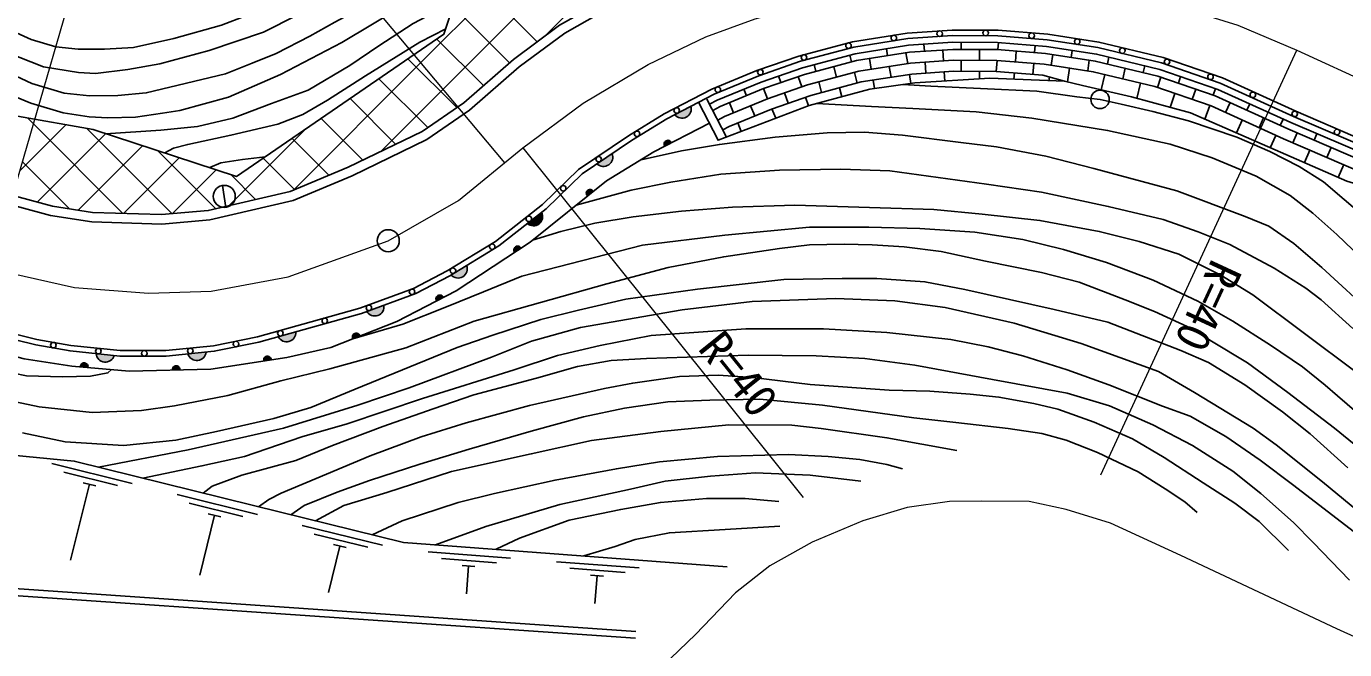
# Model space of a CAD drawing. Units: millimetres at full size, sheet at 1:1000; details may follow other scales. Extents: x 40000 to 680000, y 20000 to 380000.
# Drawn here: x 153836 to 225423, y 244154 to 277988 of the extents above; entities that cross this region are included whole.
import ezdxf
from ezdxf.enums import TextEntityAlignment as Align

# ---------------------------------------------------------------- set-up
doc = ezdxf.new("R2010")
doc.units = ezdxf.units.MM
doc.header["$LTSCALE"] = 1000
doc.linetypes.add('CHAIN', pattern=[18.5, 12, -1.5, 3.5, -1.5])
for name, color, linetype, lineweight in [('M-BGD', 7, 'Continuous', 25), ('M-BMK', 2, 'CHAIN', 13), ('M-BMK-SRVR', 3, 'Continuous', 25), ('M-STR-HTXT', 7, 'Continuous', 13)]:
    doc.layers.add(name, color=color, linetype=linetype, lineweight=lineweight)
doc.styles.add('ＭＳ ゴシック', font='')
doc.styles.get('ＭＳ ゴシック').set_extended_font_data('MS Gothic')

msp = doc.modelspace()

# ---------------------------------------------------------------- hatches: boundary and pattern name
at = {"layer": 'M-BGD'}
for points in [[(189046, 273198), (189926, 273654, -0.82183)], [(188504, 271480), (188861, 271665, 0.4608), (188574, 271781, 0.4608)], [(184820, 270531), (185642, 271085, -0.82183)], [(184620, 269035), (184308, 268783, -0.4608), (184317, 269092, -0.4608)], [(181036, 267283), (181815, 267895, -0.82183)], [(180694, 265943), (180358, 265722, -0.4608), (180397, 266029, -0.4608)], [(177744, 265007), (176898, 264491, 0.82183)], [(173248, 262851), (172319, 262508, 0.82183)], [(176475, 263266), (176118, 263081, -0.4608), (176189, 263382, -0.4608)], [(167511, 261140), (168465, 261408, -0.82183)], [(171942, 261173), (171568, 261026, -0.4608), (171669, 261318, -0.4608)], [(157622, 260221), (158607, 260118, -0.82183)], [(163594, 260305), (162609, 260206, 0.82183)], [(166733, 259818), (167130, 259880, 0.4608), (166895, 260081, 0.4608)], [(156778, 259504), (157178, 259469, 0.4608), (156999, 259721, 0.4608)], [(161768, 259325), (162169, 259334, 0.4608), (161963, 259564, 0.4608)]]:
    msp.add_hatch(color=256, dxfattribs=at).paths.add_polyline_path(points)

# ---------------------------------------------------------------- linework, layer by layer
for p, q in [((200919, 296378), (182012, 277471)), ((197221, 295332), (176455, 274566)), ((193524, 294286), (175246, 276008)), ((181581, 277154), (177680, 281055)), ((180070, 276014), (177015, 279068)), ((178657, 274775), (176131, 277301)), ((204596, 276739), (204597, 277121)), ((206596, 276728), (206626, 277109)), ((198646, 276059), (198547, 276427)), ((200605, 276397), (200546, 276774)), ((201695, 275972), (201603, 276554)), ((202599, 276637), (202574, 277018)), ((203636, 276117), (203597, 276704)), ((205593, 276147), (205596, 276735)), ((207545, 276061), (207592, 276647)), ((208589, 276567), (208620, 276947)), ((209493, 275875), (209582, 276457)), ((210571, 276306), (210629, 276683)), ((175246, 276008), (168338, 269101)), ((177205, 273576), (174557, 276223)), ((196714, 275542), (196615, 275911)), ((197832, 275232), (197680, 275800)), ((199719, 275662), (199627, 276243)), ((200790, 275224), (200697, 275815)), ((202678, 275452), (202638, 276050)), ((204591, 275552), (204593, 276151)), ((206499, 275544), (206548, 276142)), ((208493, 275383), (208541, 275980)), ((210366, 274972), (210482, 275724)), ((211470, 275572), (211559, 276154)), ((212537, 275947), (212626, 276318)), ((213371, 275140), (213509, 275712)), ((214481, 275478), (214570, 275849)), ((175633, 272496), (172984, 275145)), ((194810, 274934), (194685, 275295)), ((195947, 274704), (195755, 275260)), ((197020, 274395), (196865, 274974)), ((198952, 274911), (198798, 275490)), ((199884, 274610), (199812, 275070)), ((201864, 274895), (201788, 275381)), ((203709, 275023), (203676, 275519)), ((205589, 275135), (205591, 275548)), ((207468, 275116), (207496, 275464)), ((209365, 275040), (209396, 275238)), ((212199, 274547), (212399, 275374)), ((214144, 274081), (214343, 274905)), ((215257, 274670), (215448, 275227)), ((216394, 274902), (216518, 275263)), ((176455, 274566), (173092, 271203)), ((192941, 274224), (192795, 274577)), ((194090, 274063), (193865, 274607)), ((195197, 273811), (195002, 274377)), ((198116, 274166), (197986, 274653)), ((215944, 273593), (216203, 274345)), ((217148, 274020), (217340, 274577)), ((218285, 274251), (218409, 274613)), ((173889, 271589), (171411, 274067)), ((191856, 271981), (190791, 274039)), ((192242, 273298), (192017, 273842)), ((193395, 273127), (193166, 273680)), ((194530, 272999), (194319, 273508)), ((196302, 273675), (196142, 274138)), ((217838, 272951), (218094, 273695)), ((218956, 273312), (219200, 273848)), ((220110, 273435), (220268, 273782)), ((154219, 272697), (153892, 273024)), ((172102, 270724), (169837, 272988)), ((219551, 272203), (219867, 272899)), ((220777, 272485), (221021, 273021)), ((221931, 272607), (222089, 272955)), ((155977, 272650), (153479, 270152)), ((159081, 267835), (154219, 272697)), ((158140, 272161), (154428, 268449)), ((161748, 267819), (157124, 272444)), ((169001, 272415), (164839, 268254)), ((192660, 272287), (192471, 272745)), ((221384, 271402), (221688, 272071)), ((222615, 271663), (222846, 272205)), ((223766, 271811), (223916, 272162)), ((160141, 271510), (156640, 268010)), ((170268, 269906), (168264, 271910)), ((224453, 270876), (224685, 271417)), ((156183, 268081), (153622, 270642)), ((162142, 270859), (159116, 267833)), ((164131, 268088), (160982, 271237)), ((168397, 269125), (166690, 270832)), ((223242, 270590), (223534, 271270)), ((164142, 270208), (161754, 267820)), ((166281, 268590), (164913, 269958)), ((225075, 269789), (225372, 270482)), ((164675, 268164), (164488, 269350)), ((159589, 253172), (155222, 254256)), ((158789, 253062), (155878, 253784)), ((157261, 253132), (156236, 249003)), ((157601, 253048), (156921, 253216)), ((166383, 251486), (162016, 252570)), ((165583, 251375), (162671, 252098)), ((164055, 251446), (163249, 248198)), ((164395, 251361), (163715, 251530)), ((173183, 249822), (168812, 250892)), ((172383, 249709), (169469, 250423)), ((171194, 249691), (170515, 249858)), ((170855, 249774), (170237, 247251)), ((180134, 249117), (175647, 249456)), ((179364, 248874), (176372, 249100)), ((178195, 248662), (177497, 248714)), ((177846, 248688), (177733, 247192)), ((187115, 248591), (182627, 248929)), ((186344, 248348), (183353, 248574)), ((185175, 248135), (184477, 248188)), ((184826, 248162), (184713, 246666))]:
    msp.add_line(p, q, dxfattribs=at)
for points in [[(230899, 296229), (213880, 298016), (208664, 298177), (206939, 298012), (204352, 297349), (188761, 292939), (183263, 291296), (182064, 290448), (181014, 289313), (180214, 288348), (179697, 287080), (176511, 277562), (165253, 269847), (157456, 272384), (153358, 273120), (141860, 275140), (141026, 272184)], [(152894, 277813), (154105, 277272), (155436, 276885), (156651, 276757), (158087, 276756), (159647, 276848), (161851, 277330), (164431, 278063), (167072, 279062), (169355, 280095), (172202, 281817), (174760, 283274), (176309, 284064), (177650, 284683), (178361, 284969), (179034, 285100)], [(238264, 274374), (223714, 281127), (220119, 282462), (217069, 283261), (212375, 284164), (209540, 284495), (205674, 284713), (202140, 284575), (199371, 284254), (195960, 283653), (192458, 282711), (188803, 281286), (185928, 279819), (182796, 278048), (180281, 276198), (177591, 273842), (175322, 272282), (171319, 270345), (168169, 269030), (163715, 267991), (161171, 267769), (157435, 267886), (155260, 268224), (150468, 269522)], [(238052, 273909), (223517, 280656), (219965, 281974), (216956, 282763), (212298, 283659), (209497, 283986), (205670, 284202), (202180, 284065), (199445, 283748), (196071, 283154), (192617, 282225), (189012, 280820), (186170, 279370), (183074, 277619), (180601, 275799), (177905, 273438), (175579, 271839), (171528, 269880), (168327, 268543), (163795, 267486), (161186, 267258), (157388, 267377), (155154, 267724), (150332, 269030)], [(178502, 283509), (176713, 282956), (174804, 282094), (170397, 279553), (166707, 277667), (163766, 276680), (161087, 275963), (159345, 275653), (157594, 275423), (156673, 275480), (154759, 275791), (152788, 276564)], [(152379, 275702), (154124, 274895), (155893, 274369), (157269, 274218), (158807, 274244), (160349, 274372), (164657, 275409), (166101, 275984), (167398, 276521), (169226, 277451), (170595, 278217), (173313, 279696), (175033, 280584), (176437, 281264), (177950, 281859)], [(186940, 245145), (153183, 247466), (141895, 249211), (135719, 256197), (124881, 260498), (112354, 261088), (92817, 269472), (83892, 273398), (81389, 274736), (78421, 277336), (75612, 279518), (74085, 280289), (73085, 280728)], [(177553, 280675), (176484, 280273), (174204, 279042), (170972, 277107), (167630, 275372), (164809, 274150), (162172, 273422), (161233, 273269), (159760, 273058), (158261, 273017), (157240, 273081), (155843, 273298), (154087, 273815), (151865, 274716)], [(186914, 244778), (153142, 247100), (141707, 248868), (135502, 255887), (124802, 260133), (112270, 260723), (92670, 269134), (83730, 273066), (81178, 274431), (78186, 277051), (75414, 279205), (73928, 279956), (72910, 280403)], [(158140, 272161), (161145, 272348), (163124, 272562), (165046, 273000), (167149, 273802), (169132, 274533), (171407, 275870), (172975, 276926), (174849, 278149), (176256, 278895), (177065, 279216)], [(152207, 261526), (154412, 260992), (156248, 260665), (158929, 260386), (161406, 260386), (163992, 260647), (166392, 261137), (169299, 261954), (171944, 262689), (174856, 263765), (176686, 264713), (179318, 266317), (181867, 268316), (183826, 270222), (186533, 272047), (188471, 273238), (191063, 274580), (193502, 275590), (195785, 276378), (198704, 277158), (201674, 277625), (204119, 277788), (206603, 277778), (209303, 277559), (212084, 277133), (215569, 276292), (218783, 275188), (222769, 273377), (227210, 271473)], [(176608, 277851), (175202, 277124), (172250, 275295), (170195, 273974), (168856, 273204), (167487, 272679), (164946, 272080), (162600, 271578), (161818, 271377), (161355, 271116)], [(152129, 261236), (154350, 260698), (156206, 260368), (158913, 260086), (161421, 260086), (164037, 260350), (166463, 260845), (169380, 261665), (172036, 262403), (174977, 263490), (176833, 264452), (179489, 266070), (182064, 268090), (184016, 269989), (186696, 271795), (188618, 272977), (191190, 274308), (193608, 275309), (195873, 276091), (198766, 276864), (201708, 277326), (204128, 277488), (206590, 277478), (209268, 277261), (212026, 276838), (215485, 276004), (218672, 274908), (222647, 273103), (227092, 271198)], [(190933, 273764), (191344, 273977), (193738, 274968), (195979, 275742), (198841, 276506), (201748, 276963), (204140, 277123), (206575, 277113), (209225, 276898), (211956, 276480), (215383, 275653), (218537, 274569), (222500, 272768), (226948, 270862), (231916, 268721), (238845, 265813)], [(99728, 276766), (109635, 273293), (124137, 268495), (142386, 262886), (151387, 260549), (153724, 259948), (156304, 259546), (159422, 259272), (163849, 259371), (167978, 260011), (170378, 260559), (173962, 261965), (177181, 263632), (181185, 266267), (185333, 269609), (187916, 271176), (190924, 272734)], [(191109, 273425), (191505, 273630), (193873, 274611), (196091, 275376), (198921, 276132), (201791, 276583), (204152, 276741), (206559, 276731), (209181, 276519), (211882, 276105), (215276, 275286), (218395, 274214), (222346, 272419), (226797, 270511), (231766, 268370), (237022, 266164)], [(191379, 272902), (191753, 273096), (194082, 274060), (196263, 274813), (199043, 275555), (201856, 275997), (204170, 276152), (206534, 276143), (209112, 275934), (211768, 275527), (215111, 274720), (218177, 273666), (222108, 271881), (226565, 269970), (231536, 267828), (231772, 267729)], [(239102, 266426), (238689, 265440), (237399, 266051), (225534, 269589), (217058, 273291), (213849, 274161), (211184, 274785), (210217, 275006), (206162, 275169), (202087, 274927), (199639, 274575), (196340, 273689), (191403, 271808), (190337, 273867)], [(191655, 272370), (192006, 272552), (194295, 273500), (196439, 274240), (199167, 274969), (201923, 275402), (204189, 275554), (206508, 275544), (209043, 275339), (210217, 275006)], [(226528, 267628), (224284, 269544), (222956, 270375), (221355, 271204), (219569, 271965), (216941, 272858), (214999, 273364), (213285, 273759), (212142, 274022), (210887, 274172), (208715, 274471), (205654, 274614), (202947, 274735), (201427, 274832)], [(196763, 273803), (199722, 273645), (201978, 273535), (205420, 273349), (208442, 272998), (212554, 272336), (215952, 271592), (218230, 270852), (220617, 269859), (222474, 268810), (223692, 267856), (225000, 266693), (227171, 264614)], [(227058, 262254), (224187, 264894), (222667, 266194), (221306, 267141), (220017, 267675), (216308, 269062), (211805, 270282), (209203, 270938), (206517, 271448), (204581, 271679), (201421, 272080), (199354, 272238), (197331, 272201), (194499, 271971), (191470, 271582), (189416, 271230), (187213, 270749)], [(163799, 270320), (164393, 270574), (165577, 270758), (166811, 270914)], [(183689, 268284), (186680, 269090), (188831, 269527), (191542, 269964), (194727, 270183), (198063, 270244), (200725, 270147), (205980, 269429), (208958, 268991), (212585, 268214), (215575, 267497), (217472, 266842), (219186, 266150), (221592, 264866), (223307, 263782), (224153, 263135), (225861, 261583)], [(226054, 259209), (220437, 263415), (218703, 264487), (216419, 265614), (214264, 266310), (212096, 266858), (208877, 267456), (205738, 267792), (203122, 268054), (199629, 268153), (195568, 268290), (192174, 268178), (189421, 267954), (186790, 267654), (184709, 267305), (182853, 266845), (181319, 266375)], [(171568, 261026), (174277, 261816), (176648, 262763), (178656, 263573), (180740, 264433), (187296, 266111), (191766, 266658), (196370, 267081), (199577, 267094), (202353, 267018), (205347, 266819), (207942, 266420), (210163, 265872), (212490, 265169), (215022, 264210), (217443, 263076), (219352, 261979), (221399, 260678), (223132, 259498), (224368, 258507), (225032, 257931), (228062, 255333)], [(226718, 254672), (224875, 256182), (222331, 258104), (220145, 259729), (218194, 260905), (217112, 261592), (215099, 262510), (213501, 263140), (211016, 264095), (208954, 264635), (205926, 265242), (203514, 265763), (201500, 266018), (199768, 266132), (198240, 266157), (196369, 266126), (194727, 265922), (191709, 265485), (188680, 264900), (185355, 264009), (178145, 261982), (174443, 260546), (170312, 259400), (167652, 258752), (164785, 257948), (161871, 257388), (160086, 257133), (157400, 257031), (154537, 257336), (152549, 257745)], [(225601, 254031), (223551, 255862), (222043, 257072), (220005, 258529), (218024, 259749), (216527, 260393), (212562, 261931), (209646, 262614), (204801, 263699), (202633, 264124), (200014, 264304), (198143, 264304), (194976, 264252), (190276, 263723), (186392, 263182), (183820, 262575), (181768, 262072), (179172, 261218), (177237, 260561), (171692, 258287), (169282, 257294), (167281, 256702), (164155, 255991), (161949, 255527), (159119, 255243), (155945, 255436), (153617, 255928)], [(157751, 254063), (162631, 255002), (167796, 256177), (171837, 257424), (174615, 258358), (179101, 260036), (181269, 260905), (183931, 261644), (189441, 262594), (193258, 263048), (197792, 263223), (201004, 263093), (203722, 262730), (207474, 261883), (211115, 260779), (215315, 259246), (217269, 258112), (220457, 256173), (221705, 255263), (224216, 253260), (227743, 250345)], [(146887, 261717), (148128, 260827), (149859, 259975), (151006, 259605), (153836, 259023), (155791, 258969), (157318, 259007), (158260, 259173), (158453, 259357)], [(225880, 250577), (222662, 253064), (220836, 254445), (218971, 255721), (217036, 256836), (215536, 257370), (212615, 258527), (210352, 259345), (207948, 260109), (206073, 260592), (204031, 260991), (200568, 261369), (197126, 261576), (192913, 261576), (187768, 261209), (184992, 260658), (182674, 260120), (180332, 259349), (175354, 257789), (171252, 256415), (168797, 255714), (165674, 254644), (163369, 254131), (160161, 253465)], [(163434, 252653), (163923, 253026), (165529, 253631), (168464, 254414), (170452, 255242), (173190, 256267), (175919, 257232), (178143, 257982), (181542, 258892), (183767, 259523), (185597, 259852), (187519, 259957), (193039, 260136), (196728, 260103), (199369, 259958), (202076, 259602), (206295, 258820), (210348, 258082), (212659, 257383), (215013, 256351), (217166, 255243), (219360, 253841), (220878, 252628), (222649, 251055), (223719, 249974), (225696, 247922)], [(222376, 249538), (220789, 251111), (219463, 252098), (217744, 253206), (215617, 254592), (213899, 255606), (211828, 256511), (209853, 257214), (208553, 257512), (206645, 257863), (205089, 258025), (202892, 258189), (200686, 258243), (196405, 258556), (193279, 258934), (191398, 259056), (189297, 258975), (186767, 258623), (185235, 258324), (181162, 257405), (177719, 256468), (175283, 255712), (172508, 254670), (170126, 253683), (167678, 252645), (166994, 252299), (166448, 251906)], [(168204, 251476), (168919, 251974), (170722, 252699), (172471, 253335), (175200, 254220), (177883, 255032), (181249, 256011), (184095, 256796), (186318, 257257), (188676, 257608), (190946, 257690), (193657, 257745), (197072, 257420), (202023, 256735), (204306, 256485), (207150, 256154), (208988, 255882), (210295, 255529), (212011, 254849), (214205, 253804), (215672, 252892), (216750, 252175), (217418, 251603)], [(204357, 254961), (200563, 255659), (197001, 256165), (195412, 256343), (191984, 256357), (188285, 255987), (184528, 255507), (181249, 254780), (176920, 253822), (173412, 252684), (171083, 251972), (169528, 251151)], [(141630, 249511), (152323, 254779), (156432, 254391), (166173, 251973), (174316, 249979), (191883, 248654)], [(172620, 250394), (174250, 251152), (177282, 252144), (179262, 252625), (182551, 253357), (185877, 253975), (188226, 254345), (191365, 254636), (195226, 254746), (197383, 254636), (199101, 254472), (200571, 254197), (201410, 253964)], [(199142, 253291), (196408, 253621), (193426, 253744), (190980, 253566), (188534, 253291), (186638, 252866), (182800, 252025), (178786, 250842), (176048, 249849)], [(179345, 249600), (180613, 250197), (183320, 251185), (186110, 251762), (188267, 252146), (190775, 252366), (192877, 252366), (194691, 252201)], [(194746, 250856), (191792, 250678), (188755, 250499), (186900, 250129), (185814, 249745), (184109, 249241)]]:
    msp.add_lwpolyline(points, dxfattribs=at)
for centre, radius in [((205930, 277631), 150), ((198480, 276943), 150), ((200944, 277358), 150), ((203431, 277592), 150), ((208424, 277480), 150), ((210902, 277162), 150), ((196065, 276298), 150), ((213351, 276673), 150), ((193697, 275499), 150), ((215775, 276063), 150), ((218139, 275250), 150), ((191384, 274551), 150), ((212142, 274022), 500), ((220437, 274271), 150), ((189154, 273423), 150), ((222713, 273238), 150), ((186999, 272157), 150), ((225011, 272253), 150), ((184916, 270776), 150), ((164582, 268757), 600), ((182989, 269199), 150), ((181122, 267541), 150), ((179134, 266029), 150), ((176999, 264728), 150), ((174781, 263578), 150), ((172436, 262711), 150), ((170040, 262004), 150), ((167632, 261330), 150), ((155304, 260681), 150), ((165221, 260745), 150), ((157748, 260358), 150), ((160242, 260236), 150), ((162735, 260370), 150)]:
    msp.add_circle(centre, radius, dxfattribs=at)
for centre, radius, start, end in [((189441, 273513), 505, 218.54307, 16.20126), ((188668, 271601), 203, 18.43184, 216.35522), ((185176, 270889), 505, 225.14817, 22.80636), ((184444, 268933), 203, 29.89705, 227.82043), ((181365, 267666), 505, 229.28418, 26.94238), ((180508, 265859), 203, 24.38671, 222.31009), ((177270, 264832), 505, 222.52789, 20.18608), ((172750, 262771), 505, 211.4517, 9.10989), ((176282, 263202), 203, 18.42001, 216.3434), ((167961, 261368), 505, 206.87201, 4.5302), ((171743, 261129), 203, 12.44373, 210.36711), ((158125, 260267), 505, 185.23139, 342.88958), ((163092, 260353), 505, 196.92674, 354.58493), ((166926, 259880), 203, 359.84708, 197.77046), ((156981, 259518), 203, 346.02943, 183.95281), ((161968, 259361), 203, 352.32119, 190.24458)]:
    msp.add_arc(centre, radius, start, end, dxfattribs=at)
at = {"layer": 'M-BMK'}
msp.add_lwpolyline([(151932, 264830), (156446, 263822), (160469, 263508), (163870, 263609), (168047, 264398), (173485, 266351), (177303, 268532), (180793, 271392), (184078, 273828), (187599, 275916), (190738, 277428), (193409, 278399), (197404, 279485), (201376, 280094), (205436, 280402), (211041, 280136), (215351, 279369), (219618, 278045), (222824, 276692), (263802, 257914)], dxfattribs=at)
at = {"layer": 'M-BMK-SRVR'}
msp.add_circle((173485, 266351), 600, dxfattribs=at)
at = {"layer": 'M-STR-HTXT'}
for p, q in [((162188, 291578), (179800, 270578)), ((151932, 264830), (159579, 291133)), ((212175, 253642), (222824, 276692)), ((180793, 271392), (196020, 252420))]:
    msp.add_line(p, q, dxfattribs=at)
msp.add_lwpolyline([(235946, 240323), (225000, 245291), (216530, 249263), (212701, 251026), (210294, 251759), (208299, 252194), (205685, 252217), (203966, 252194), (201673, 251873), (199259, 251138), (196508, 249993), (194215, 248710), (192353, 247238), (190175, 244971), (187488, 242399)], dxfattribs=at)

# ---------------------------------------------------------------- texts
at = {"layer": 'M-STR-HTXT', "style": 'ＭＳ ゴシック'}
for rotation, p in [(245.202, (217737, 265681)), (308.75, (189816, 260150))]:
    msp.add_text('R=40', height=1833, rotation=rotation, dxfattribs=at).set_placement(p, align=Align.BOTTOM_LEFT)

doc.saveas('drawing.dxf')
